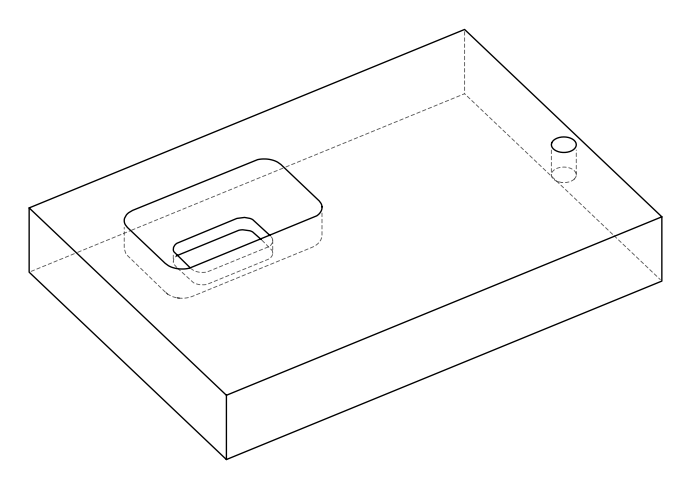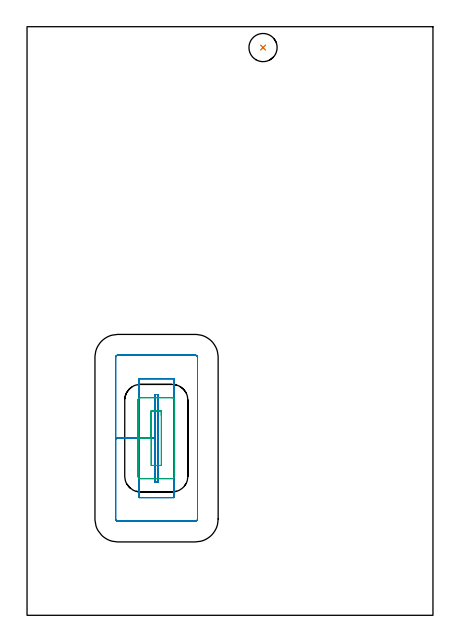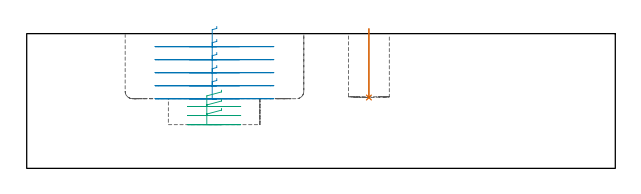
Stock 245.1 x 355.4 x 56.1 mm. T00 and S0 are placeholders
(PLAN: 3 operations, 2 tool changes, 8.6 min)
(1 INDEXABLE_INSERT_DRILL_BLIND_HOLE_FROM_SOLID | STEP1POCKET | NXT0302_005 | 0.12 min | 5983 mm3)
(2 MILL_RECTANGULAR_POCKET | POCKET_RECTANGULAR_STRAIGHT | NXT0201_007 | Follow Part, ap 6.25, ae 75% | 6.84 min | 247384 mm3)
(3 MILL_RECTANGULAR_POCKET_1 | POCKET_RECTANGULAR_STRAIGHT_1 | UGT0201_008 | Follow Part, ap 4, ae 75% | 1.69 min | 25879 mm3)
(TOOL NXT0302_005 | Index. Insert Drill 17mm [880-D1700L20-05] | D17 PA176 FL85 Z2)
(TOOL NXT0201_007 | ENDMILL 25mm [R216.25-25050GCK54P 1620] | D25 R3 FL54 Z5)
(TOOL UGT0201_008 | End Mill 16 mm | D16 FL32 Z4)
(OP 1 INDEXABLE_INSERT_DRILL_BLIND_HOLE_FROM_SOLID)
G17 G21 G94 G90
T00 M6
G54
G17 G0 G90 X142.5 Y342.8 S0 M3
G43 Z66.1 H1
G94 G81 G98 Z29.5 F250. R58.1
G80
M5
M2
(OP 2 MILL_RECTANGULAR_POCKET)
G17 G21 G94 G90
T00 M6
G54
G17 G0 G90 X79.15 Y130.226 S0 M3
G43 Z66.1 H1
Z59.1
G94 G1 Y133.35 Z58.263 F250.
X77.25 Z57.754
Y106.95 Z50.68
Y80.55 F500.
X79.15
Y133.35
X77.25
Y106.95
X67.75
Y71.05
X88.65
Y142.85
X67.75
Y106.95
X53.5
Y58.1
G3 X54.8 Y56.8 R1.3
G1 X101.6
G3 X102.9 Y58.1 R1.3
G1 Y155.8
G3 X101.6 Y157.1 R1.3
G1 X54.8
G3 X53.5 Y155.8 R1.3
G1 Y106.95
Y105.95
G0 X79.15 Y130.226 Z53.68
G1 Y133.35 Z52.843 F250.
X77.25 Z52.334
Y106.95 Z45.26
Y80.55 F500.
X79.15
Y133.35
X77.25
Y106.95
X67.75
Y71.05
X88.65
Y142.85
X67.75
Y106.95
X53.5
Y58.1
G3 X54.8 Y56.8 R1.3
G1 X101.6
G3 X102.9 Y58.1 R1.3
G1 Y155.8
G3 X101.6 Y157.1 R1.3
G1 X54.8
G3 X53.5 Y155.8 R1.3
G1 Y106.95
Y105.95
G0 X79.15 Y130.226 Z48.26
G1 Y133.35 Z47.423 F250.
X77.25 Z46.914
Y106.95 Z39.84
Y80.55 F500.
X79.15
Y133.35
X77.25
Y106.95
X67.75
Y71.05
X88.65
Y142.85
X67.75
Y106.95
X53.5
Y58.1
G3 X54.8 Y56.8 R1.3
G1 X101.6
G3 X102.9 Y58.1 R1.3
G1 Y155.8
G3 X101.6 Y157.1 R1.3
G1 X54.8
G3 X53.5 Y155.8 R1.3
G1 Y106.95
Y105.95
G0 X79.15 Y130.226 Z42.84
G1 Y133.35 Z42.003 F250.
X77.25 Z41.494
Y106.95 Z34.42
Y80.55 F500.
X79.15
Y133.35
X77.25
Y106.95
X67.75
Y71.05
X88.65
Y142.85
X67.75
Y106.95
X53.5
Y58.1
G3 X54.8 Y56.8 R1.3
G1 X101.6
G3 X102.9 Y58.1 R1.3
G1 Y155.8
G3 X101.6 Y157.1 R1.3
G1 X54.8
G3 X53.5 Y155.8 R1.3
G1 Y106.95
Y105.95
G0 X79.15 Y130.226 Z37.42
G1 Y133.35 Z36.583 F250.
X77.25 Z36.074
Y106.95 Z29.
Y80.55 F500.
X79.15
Y133.35
X77.25
Y106.95
X67.75
Y71.05
X88.65
Y142.85
X67.75
Y106.95
X53.5
Y58.1
G3 X54.8 Y56.8 R1.3
G1 X101.6
G3 X102.9 Y58.1 R1.3
G1 Y155.8
G3 X101.6 Y157.1 R1.3
G1 X54.8
G3 X53.5 Y155.8 R1.3
G1 Y106.95
Y105.95
G0 Z66.1
M5
M2
(OP 3 MILL_RECTANGULAR_POCKET_1)
G17 G21 G94 G90
T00 M6
G54
G17 G0 G90 X81.1 Y120.609 S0 M3
G43 Z66.1 H0
Z32.57
G94 G1 Y123.4 Z31.822 F250.
X75. Z30.188
Y106.95 Z25.78
Y90.5 F500.
X81.1
Y123.4
X75.
Y106.95
X67.
Y84.
G3 X68.5 Y82.5 R1.5
G1 X87.6
G3 X89.1 Y84. R1.5
G1 Y129.9
G3 X87.6 Y131.4 R1.5
G1 X68.5
G3 X67. Y129.9 R1.5
G1 Y106.95
Y105.95
G0 X81.1 Y120.609 Z28.78
G1 Y123.4 Z28.032 F250.
X75. Z26.398
Y106.95 Z21.99
Y90.5 F500.
X81.1
Y123.4
X75.
Y106.95
X67.
Y84.
G3 X68.5 Y82.5 R1.5
G1 X87.6
G3 X89.1 Y84. R1.5
G1 Y129.9
G3 X87.6 Y131.4 R1.5
G1 X68.5
G3 X67. Y129.9 R1.5
G1 Y106.95
Y105.95
G0 X81.1 Y120.609 Z24.99
G1 Y123.4 Z24.242 F250.
X75. Z22.608
Y106.95 Z18.2
Y90.5 F500.
X81.1
Y123.4
X75.
Y106.95
X67.
Y84.
G3 X68.5 Y82.5 R1.5
G1 X87.6
G3 X89.1 Y84. R1.5
G1 Y129.9
G3 X87.6 Y131.4 R1.5
G1 X68.5
G3 X67. Y129.9 R1.5
G1 Y106.95
Y105.95
G0 Z66.1
M5
M2
